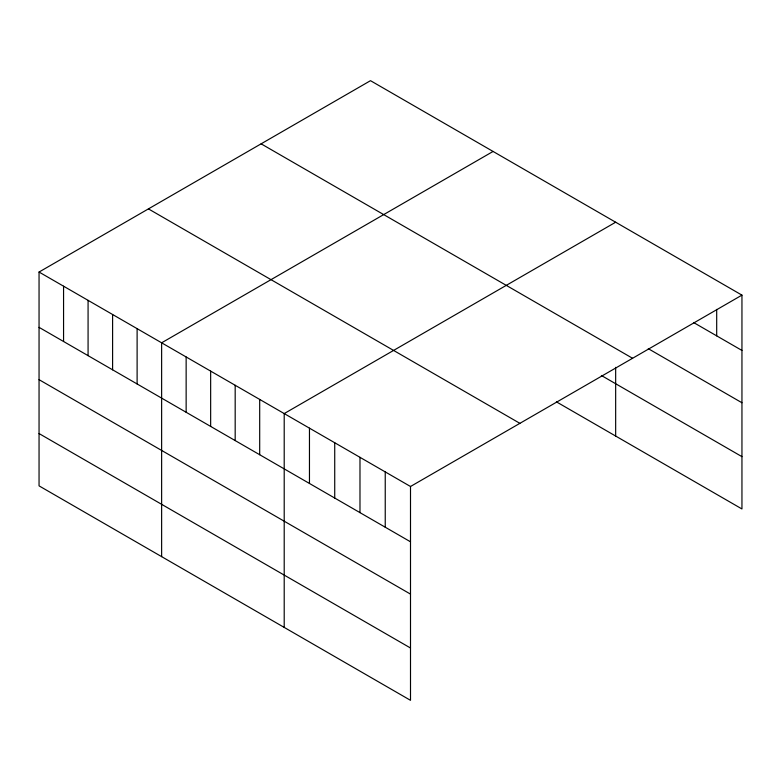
<?xml version="1.0" encoding="UTF-8"?>
<svg xmlns="http://www.w3.org/2000/svg" width="781" height="781" viewBox="0 0 781 781"><rect width="100%" height="100%" fill="white"/><g stroke="black" fill="none" stroke-linecap="round" stroke-linejoin="round"><path stroke-width="1.17" d="M39.05 272.042L410.503 486.495L410.503 700.323L39.05 485.87L39.05 272.042L370.497 80.677L741.95 295.13L741.95 508.958L556.414 401.844M493.075 151.446L161.628 342.81L161.628 556.638M615.662 222.214L284.206 413.579L284.206 627.407M410.503 486.495L741.95 295.13M693.538 322.494L741.95 350.444M648.279 348.677L741.95 402.752M261.118 143.831L632.571 358.284M601.36 375.476L741.95 456.651M148.429 208.888L519.882 423.341M39.05 327.346L410.503 541.799M39.05 379.664L410.503 594.116M39.05 433.553L410.503 648.005M716.694 309.403L716.694 335.859M615.662 367.334L615.662 436.042M385.238 471.909L385.238 527.224M359.982 457.324L359.982 512.639M334.727 442.749L334.727 498.053M309.461 428.164L309.461 483.468M259.692 399.423L259.692 454.737M235.179 385.277L235.179 440.582M210.655 371.121L210.655 426.426M186.142 356.966L186.142 412.27M137.114 328.655L137.114 383.959M112.601 314.499L112.601 369.813M88.077 300.353L88.077 355.658M63.564 286.197L63.564 341.502"/></g></svg>
